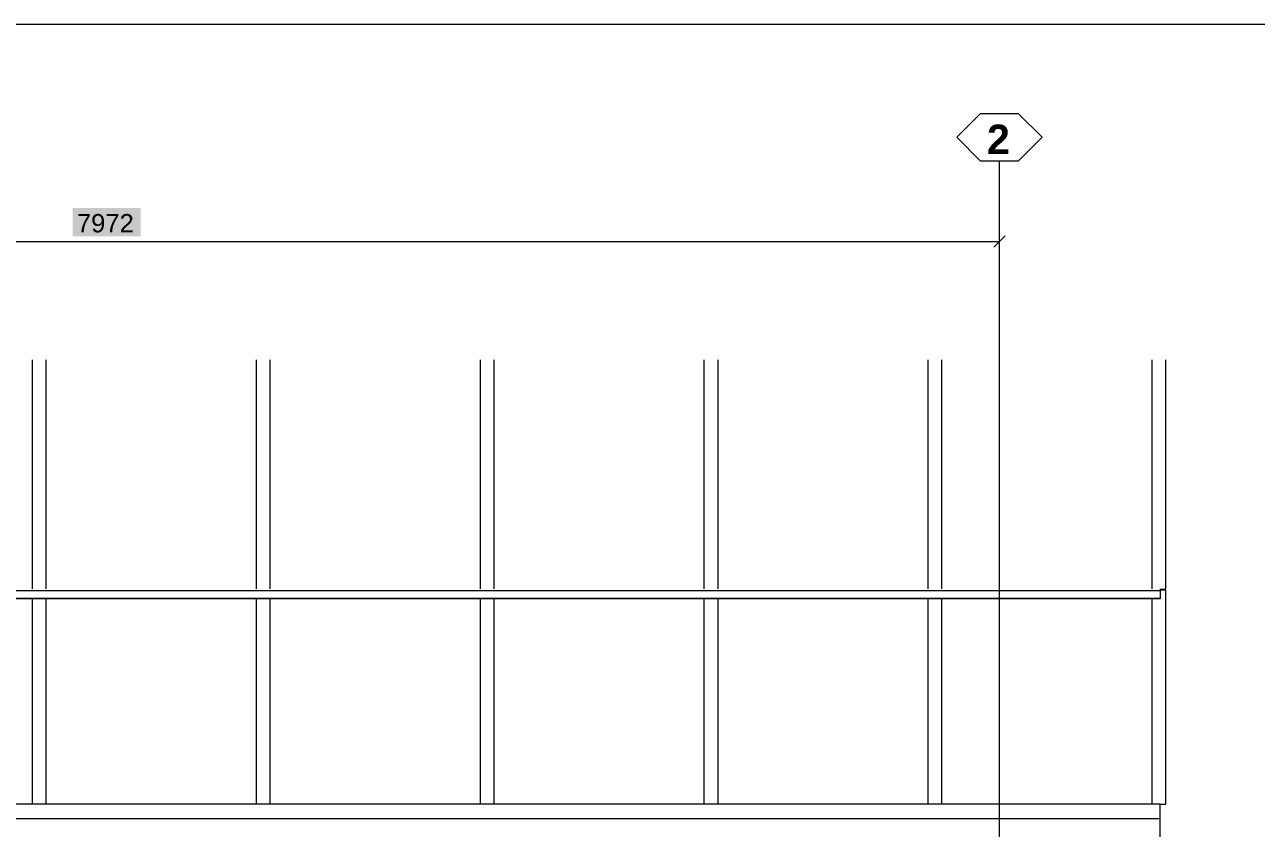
# Model space of a CAD drawing. Header units: inches. Extents: x 0.3 to 15.6, y 0.4 to 11.3.
# Drawn here: x 5.112 to 9.872, y 8.192 to 11.299 of the extents above; entities that cross this region are included whole.
import ezdxf

# ---------------------------------------------------------------- set-up
doc = ezdxf.new("R2010")
doc.units = ezdxf.units.IN
doc.header["$MEASUREMENT"] = 0
for name, color, linetype in [('PDF_Geometry', 7, 'Continuous'), ('PDF_Solid Fills', 7, 'Continuous'), ('PDF_Text', 7, 'Continuous')]:
    doc.layers.add(name, color=color, linetype=linetype)
doc.styles.add('PDF Arial', font='arial.ttf')
doc.styles.add('PDF Arial Bold', font='arialbd.ttf')

msp = doc.modelspace()

# ---------------------------------------------------------------- hatches: boundary and pattern name
at = {"layer": 'PDF_Solid Fills', "true_color": 0xffffff, "transparency": 33554559}
msp.add_hatch(color=7, dxfattribs=at).paths.add_polyline_path([(5.5606, 10.4808), (5.5606, 10.5899), (5.5606, 10.5899), (5.2983, 10.5899), (5.2983, 10.5899), (5.2983, 10.4808), (5.2983, 10.4808)])
at = {"layer": 'PDF_Solid Fills', "transparency": 33554559}
h = msp.add_hatch(color=256, dxfattribs=at)
h.paths.add_polyline_path([(8.8794, 10.4613), (8.8797, 10.4613)], flags=0)
h.paths.add_polyline_path([(8.8794, 10.4611, 0.415242), (8.8797, 10.4613)], flags=0)
h.paths.add_polyline_path([(8.8792, 10.4613, 0.415242), (8.8794, 10.4611)], flags=0)

# ---------------------------------------------------------------- linework, layer by layer
at = {"layer": 'PDF_Geometry', "lineweight": 5}
for points in [[(0.3937, 0.3937), (15.5576, 0.3937), (15.5576, 11.2992), (0.3937, 11.2992)], [(8.9535, 10.9546), (8.8053, 10.9546), (8.7144, 10.8637), (8.8053, 10.7728), (8.9535, 10.7728), (9.0444, 10.8637)]]:
    msp.add_lwpolyline(points, close=True, dxfattribs=at)
for points in [[(8.8794, 4.6221), (8.8794, 10.7728)], [(8.8794, 10.1855), (8.8794, 10.5353)], [(8.9015, 10.4834), (8.8574, 10.4393)], [(1.6247, 10.4613), (1.9795, 10.4613), (8.8794, 10.4613)], [(5.1424, 9.1189), (5.1424, 10.003)], [(5.1954, 9.1189), (5.1954, 10.003)], [(6.0079, 9.1189), (6.0079, 10.003)], [(6.0609, 9.1189), (6.0609, 10.003)], [(6.8734, 9.1189), (6.8734, 10.003)], [(6.9265, 9.1189), (6.9265, 10.003)], [(7.7389, 9.1189), (7.7389, 10.003)], [(7.792, 9.1189), (7.792, 10.003)], [(8.6044, 9.1189), (8.6044, 10.003)], [(8.6575, 9.1189), (8.6575, 10.003)], [(9.47, 9.1189), (9.47, 10.003)], [(9.5009, 9.1177), (9.523, 9.1177), (9.523, 10.003)], [(9.5009, 9.1189), (9.5009, 9.0797), (1.6247, 9.0797), (1.6247, 9.1962), (1.6316, 9.1962)], [(1.6247, 9.1116), (9.5009, 9.1116)], [(9.5009, 8.2855), (9.523, 8.2855), (9.523, 9.1134), (9.5009, 9.1134)], [(9.5009, 9.0809), (1.6247, 9.0809)], [(5.1424, 8.2855), (5.1424, 9.0797)], [(5.1954, 8.2855), (5.1954, 9.0797)], [(6.0079, 8.2855), (6.0079, 9.0797)], [(6.0609, 8.2855), (6.0609, 9.0797)], [(6.8734, 8.2855), (6.8734, 9.0797)], [(6.9265, 8.2855), (6.9265, 9.0797)], [(7.7389, 8.2855), (7.7389, 9.0797)], [(7.792, 8.2855), (7.792, 9.0797)], [(8.6044, 8.2855), (8.6044, 9.0797)], [(8.6575, 8.2855), (8.6575, 9.0797)], [(9.47, 8.2855), (9.47, 9.0797)], [(1.6316, 8.4067), (1.6247, 8.4067), (1.6247, 8.1081), (9.5009, 8.1081), (9.5009, 8.2855), (1.6247, 8.2855)], [(1.6247, 8.2306), (9.5009, 8.2306)]]:
    msp.add_lwpolyline(points, dxfattribs=at)
for points in [[(8.8792, 10.4613), (8.8792, 10.4615), (8.8793, 10.4616), (8.8794, 10.4616)], [(8.8794, 10.4616), (8.8796, 10.4616), (8.8797, 10.4615), (8.8797, 10.4613)]]:
    msp.add_open_spline(points, degree=3, dxfattribs=at)

# ---------------------------------------------------------------- texts
at = {"layer": 'PDF_Text', "attachment_point": 7}
for s, insert, char_height, style in [('2', (8.8313, 10.7988), 0.1141, 'PDF Arial Bold'), ('7972', (5.3139, 10.4952), 0.07083, 'PDF Arial')]:
    msp.add_mtext(s, dxfattribs=dict(at, insert=insert, char_height=char_height, style=style))

doc.saveas('drawing.dxf')
